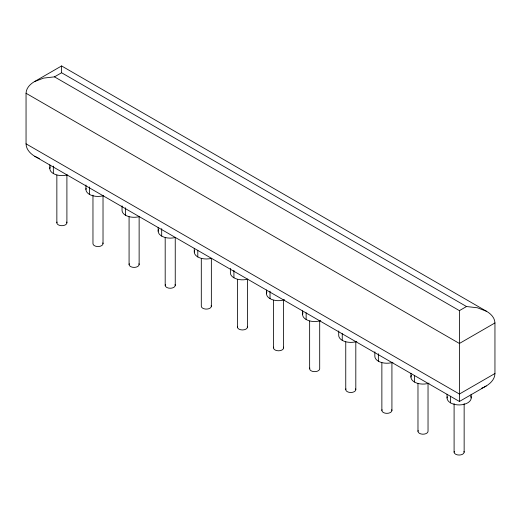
<?xml version="1.0" encoding="UTF-8"?>
<svg xmlns="http://www.w3.org/2000/svg" width="521" height="521" viewBox="0 0 521 521"><rect width="100%" height="100%" fill="white"/><g stroke="black" fill="none" stroke-linecap="round" stroke-linejoin="round"><path stroke-width="0.78" d="M494.95 373.511C494.891 379.001 490.665 383.352 486.204 385.996L459.405 401.47L34.796 156.32C30.335 153.682 26.109 149.332 26.05 143.835L26.05 93.272C26.141 88.108 30.166 84.096 34.379 81.66L61.595 65.952L486.621 311.337C490.834 313.772 494.859 317.784 494.95 322.942L494.95 373.511L459.405 394.032L26.05 143.835M34.379 81.66L43.601 78.104L54.484 76.854L61.595 72.751L466.516 306.53L477.399 307.774L486.621 311.337M54.484 76.854L459.405 310.633L466.516 306.53M494.95 322.942L459.405 343.469L26.05 93.272M484.029 387.175L486.204 385.996M481.665 388.23L483.436 387.442M39.335 158.56L34.796 156.32M471.186 394.241L471.186 397.972M464.146 403.632L464.146 452.15M459.405 310.633L459.405 401.47M454.097 403.632L454.097 452.15M450.593 396.181L450.593 402.896M447.057 394.241L447.057 397.972M428.034 383.593L428.034 431.297A5.028 2.905 0 0 1 422.355 434.175A5.028 2.905 0 0 1 418.155 430.548M417.979 383.593L417.979 431.297M414.475 375.328L414.475 382.049M410.945 373.394L410.945 377.119M391.922 362.74L391.922 410.45M381.867 362.74L381.867 410.45M378.363 353.733L378.363 361.196M374.833 351.792L374.833 356.273A12.061 6.968 0 0 0 392.925 362.303M355.81 341.893L355.81 389.597M345.755 341.893L345.755 389.597M342.251 333.629L342.251 340.35M338.715 330.946L338.715 335.42A12.061 6.968 0 0 0 356.813 341.457M319.699 321.04L319.699 368.751A5.028 2.905 0 0 1 314.013 371.629A5.028 2.905 0 0 1 309.813 368.002M309.643 321.04L309.643 368.751M306.14 312.782L306.14 319.497M302.603 310.842L302.603 314.573M283.58 300.194L283.58 347.898M273.532 300.194L273.532 347.898M270.028 291.187L270.028 298.65M266.491 289.995L266.491 293.727M247.468 279.341L247.468 327.051M237.42 279.341L237.42 327.051M233.916 270.334L233.916 277.797M230.38 268.4L230.38 272.874A12.061 6.968 0 0 0 247.781 279.119M211.357 258.494L211.357 306.198M201.301 258.494L201.301 306.198A5.028 2.905 0 0 0 206.987 309.077A5.028 2.905 0 0 0 211.187 305.449M197.798 250.236L197.798 256.951M194.268 248.296L194.268 252.027M175.245 237.641L175.245 285.352M165.19 237.641L165.19 285.352M161.686 228.634L161.686 236.098M158.156 227.443L158.156 231.174M139.133 216.795L139.133 264.505M129.078 216.795L129.078 264.505M125.574 207.788L125.574 215.251M122.038 205.847L122.038 210.328A12.061 6.968 0 0 0 139.446 216.573M103.021 195.942L103.021 243.652M92.966 195.134L92.966 243.652A5.028 2.905 0 0 0 98.645 246.531A5.028 2.905 0 0 0 102.845 242.903M89.462 186.941L89.462 194.398M85.926 185.001L85.926 189.475M66.903 175.095L66.903 222.806M61.595 65.952L61.595 72.751M56.854 175.095L56.854 222.806M53.35 166.088L53.35 173.552M49.814 164.897L49.814 168.628M463.977 451.401A5.028 2.905 0 0 1 459.118 455.048A5.028 2.905 0 0 1 454.266 451.401M470.776 396.168A12.061 6.968 0 0 1 459.646 404.928A12.061 6.968 0 0 1 447.239 396.761M138.957 263.75A5.028 2.905 0 0 1 134.105 267.403A5.028 2.905 0 0 1 129.247 263.75M66.734 222.05A5.028 2.905 0 0 1 61.882 225.704A5.028 2.905 0 0 1 57.023 222.05M103.327 195.72A12.061 6.968 0 0 1 90.752 195.049A12.061 6.968 0 0 1 86.108 188.263M67.216 174.874A12.061 6.968 0 0 1 54.23 174.007A12.061 6.968 0 0 1 50.224 166.824M429.043 383.156A12.061 6.968 0 0 1 415.667 382.648A12.061 6.968 0 0 1 411.356 375.322M391.753 409.701A5.028 2.905 0 0 1 386.895 413.355A5.028 2.905 0 0 1 382.043 409.701M175.557 237.42A12.061 6.968 0 0 1 162.565 236.56A12.061 6.968 0 0 1 158.566 229.37M175.076 284.603A5.028 2.905 0 0 1 170.217 288.256A5.028 2.905 0 0 1 165.359 284.603M355.641 388.848A5.028 2.905 0 0 1 350.783 392.502A5.028 2.905 0 0 1 345.924 388.848M211.669 258.273A12.061 6.968 0 0 1 199.094 257.595A12.061 6.968 0 0 1 194.45 250.816M320.702 320.604A12.061 6.968 0 0 1 307.325 320.102A12.061 6.968 0 0 1 303.014 312.769M247.299 326.302A5.028 2.905 0 0 1 242.441 329.956A5.028 2.905 0 0 1 237.589 326.302M283.411 347.149A5.028 2.905 0 0 1 278.559 350.802A5.028 2.905 0 0 1 273.701 347.149M284.59 299.757A12.061 6.968 0 0 1 271.213 299.249A12.061 6.968 0 0 1 266.902 291.923"/></g></svg>
